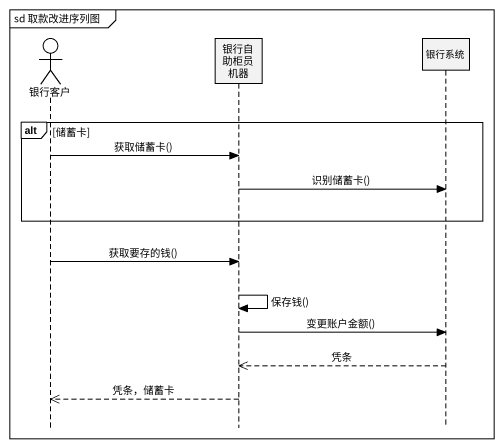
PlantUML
@startuml
mainframe sd 取款改进序列图
hide footbox
actor 银行客户
participant 银行自助柜员机器
participant 银行系统

alt 储蓄卡
  银行客户 -> 银行自助柜员机器 : 获取储蓄卡()
  银行自助柜员机器 -> 银行系统 : 识别储蓄卡()
end
银行客户 -> 银行自助柜员机器 : 获取要存的钱()
银行自助柜员机器 -> 银行自助柜员机器 : 保存钱()
银行自助柜员机器 -> 银行系统 : 变更账户金额()
银行系统 -->> 银行自助柜员机器 : 凭条
银行自助柜员机器 -->> 银行客户 : 凭条，储蓄卡
@enduml
